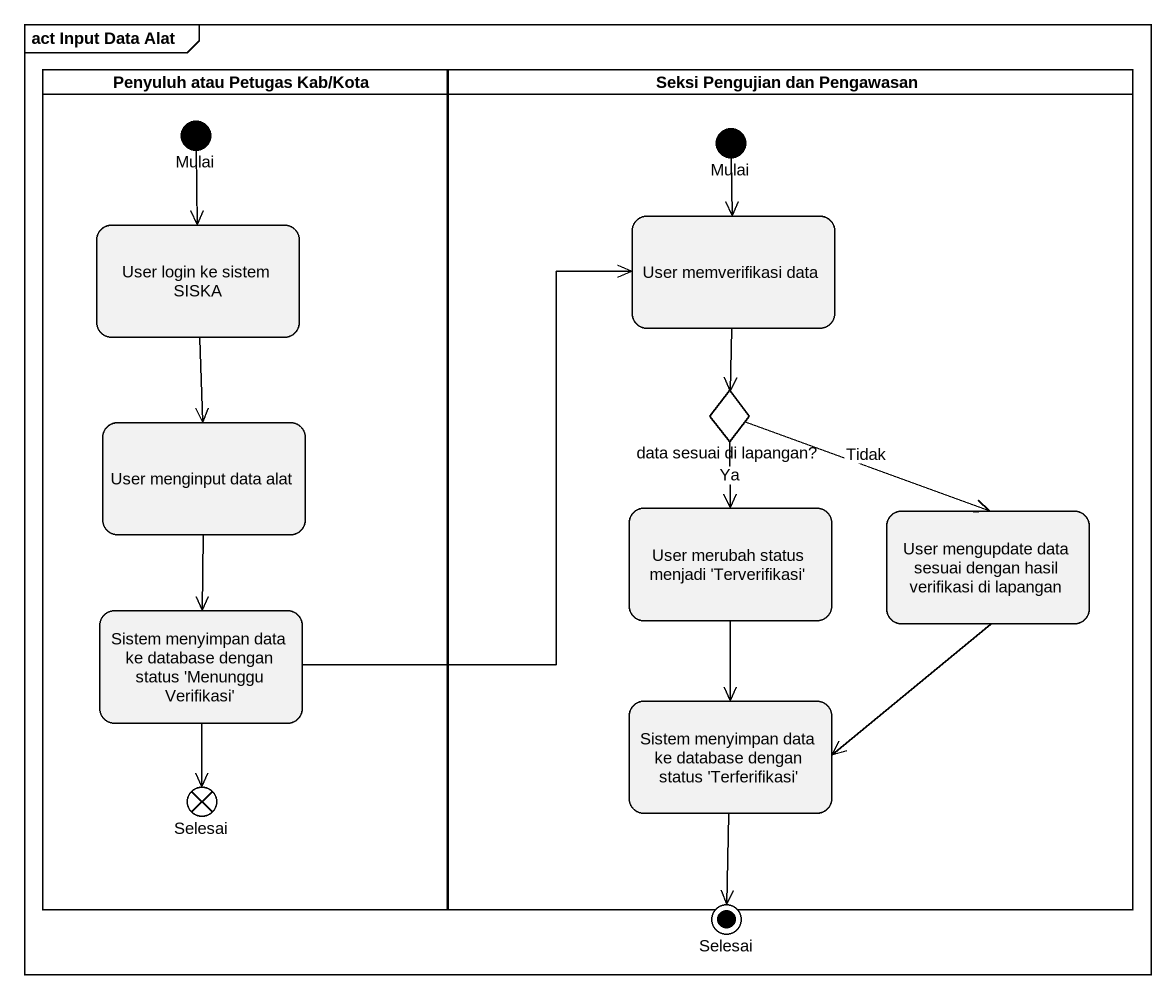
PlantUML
@startuml
mainframe act Input Data Alat
hide empty description
state "Penyuluh atau Petugas Kab/Kota" as Penyuluh_atau_Petugas_Kab <<partition>> {
  state Mulai <<start>>
  state "User login ke sistem SISKA" as User_login_ke_sistem_SISKA
  state "User menginput data alat" as User_menginput_data_alat
  state "Sistem menyimpan data ke database dengan status 'Menunggu Verifikasi'" as Sistem_menyimpan_data_ke
  state Selesai <<end>>
}
state "Seksi Pengujian dan Pengawasan" as Seksi_Pengujian_dan <<partition>> {
  state "Mulai" as Mulai_2 <<start>>
  state "User memverifikasi data" as User_memverifikasi_data
  state "data sesuai di lapangan?" as data_sesuai_di_lapangan <<choice>>
  state "User merubah status menjadi 'Terverifikasi'" as User_merubah_status_menjadi
  state "User mengupdate data sesuai dengan hasil verifikasi di lapangan" as User_mengupdate_data_sesuai
  state "Sistem menyimpan data ke database dengan status 'Terferifikasi'" as Sistem_menyimpan_data_ke_2
}
state "Selesai" as Selesai_2 <<end>>
Mulai --> User_login_ke_sistem_SISKA
Mulai_2 --> User_memverifikasi_data
User_login_ke_sistem_SISKA --> User_menginput_data_alat
User_memverifikasi_data --> data_sesuai_di_lapangan
data_sesuai_di_lapangan --> User_merubah_status_menjadi : Ya
data_sesuai_di_lapangan -right-> User_mengupdate_data_sesuai : Tidak
User_menginput_data_alat --> Sistem_menyimpan_data_ke
User_merubah_status_menjadi --> Sistem_menyimpan_data_ke_2
User_mengupdate_data_sesuai --> Sistem_menyimpan_data_ke_2
Sistem_menyimpan_data_ke -up-> User_memverifikasi_data
Sistem_menyimpan_data_ke --> Selesai
Sistem_menyimpan_data_ke_2 --> Selesai_2
@enduml
